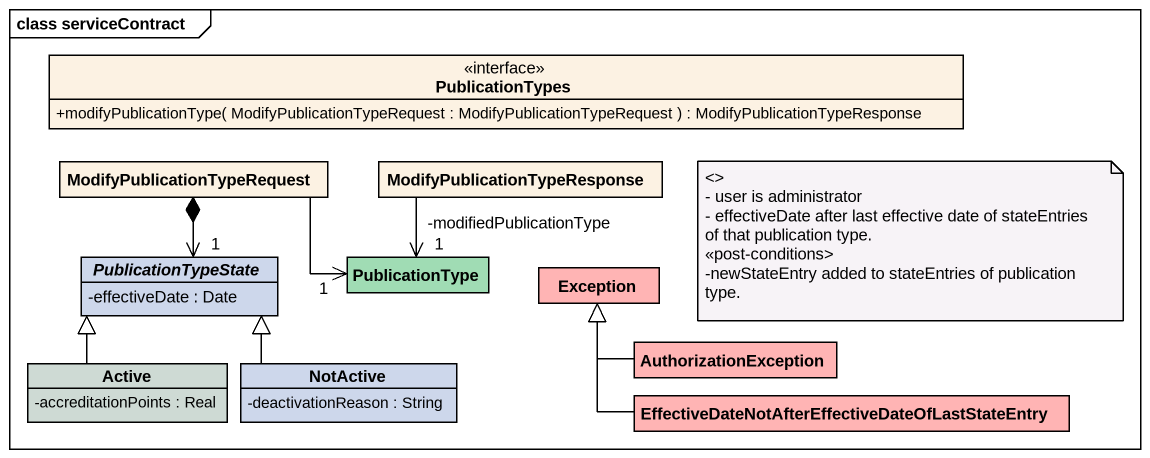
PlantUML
@startuml
mainframe class serviceContract
hide circle
hide empty members
skinparam classAttributeIconSize 0
interface PublicationTypes {
  +modifyPublicationType( ModifyPublicationTypeRequest : ModifyPublicationTypeRequest ) : ModifyPublicationTypeResponse
}
class ModifyPublicationTypeRequest
class "ModifyPublicationTypeResponse" as ModifyPublicationTypeRespons
abstract class PublicationTypeState #CDD7EB {
  -effectiveDate : Date
}
class PublicationType #A0DCB4
class "Exception" as Exception_ #FFB4B4
class Active #CEDAD4 {
  -accreditationPoints : Real
}
class NotActive #CDD7EB {
  -deactivationReason : String
}
class AuthorizationException #FFB4B4
class "EffectiveDateNotAfterEffectiveDateOfLastStateEntry" as EffectiveDateNotAfterEffecti #FFB4B4
ModifyPublicationTypeRequest *--> "1" PublicationTypeState
ModifyPublicationTypeRequest -right-> "1" PublicationType
ModifyPublicationTypeRespons --> "1\n-modifiedPublicationType" PublicationType
Active -up-|> PublicationTypeState
NotActive -up-|> PublicationTypeState
AuthorizationException -left-|> Exception_
EffectiveDateNotAfterEffecti -left-|> Exception_
note as N1
  <>
  - user is administrator
  - effectiveDate after last effective date of stateEntries of that publication type.
  <<post-conditions>
  -newStateEntry added to stateEntries of publication type.
end note
@enduml
